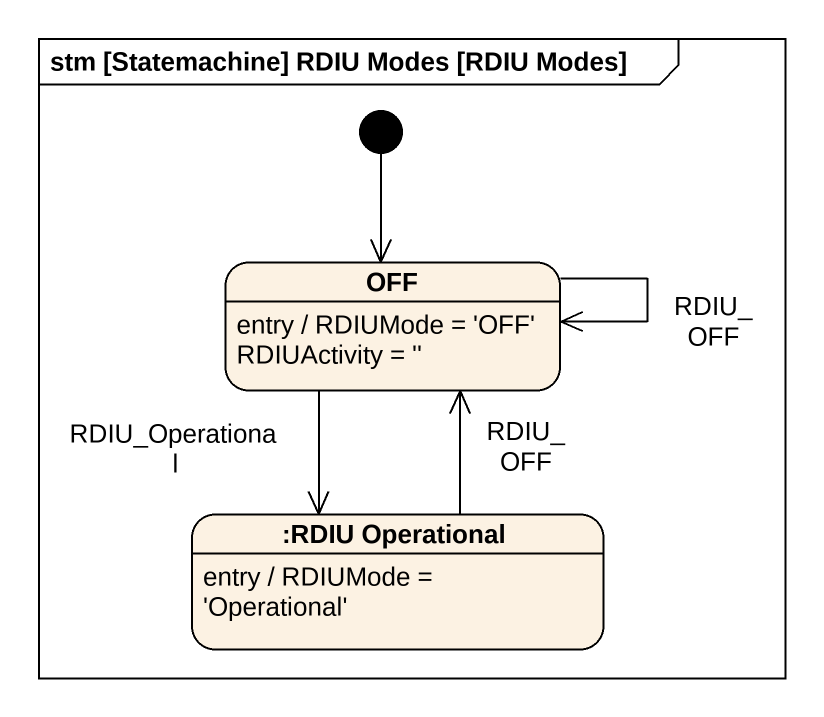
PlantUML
@startuml
mainframe stm [Statemachine] RDIU Modes [RDIU Modes]
hide empty description
state OFF
OFF : entry / RDIUMode = 'OFF' RDIUActivity = ''
state ":RDIU Operational" as RDIU_Operational
RDIU_Operational : entry / RDIUMode = 'Operational'
[*] --> OFF
OFF --> OFF : RDIU_OFF
OFF --> RDIU_Operational : RDIU_Operational
RDIU_Operational -up-> OFF : RDIU_OFF
@enduml
